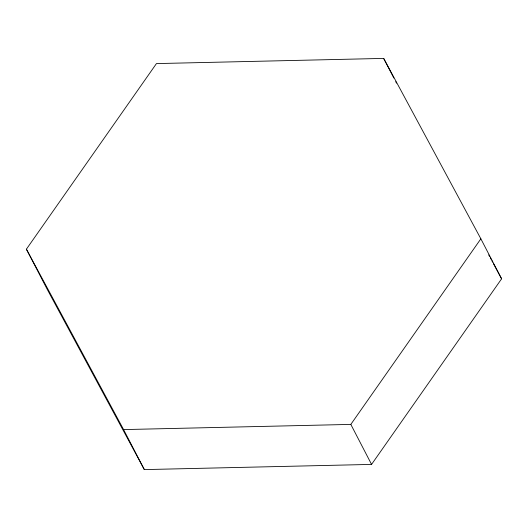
<?xml version="1.0" encoding="UTF-8"?>
<svg xmlns="http://www.w3.org/2000/svg" width="528" height="528" viewBox="0 0 528 528"><rect width="100%" height="100%" fill="white"/><g stroke="black" fill="none" stroke-linecap="round" stroke-linejoin="round"><path stroke-width="0.79" d="M26.4 249.183L156.44 63.591L383.671 58.403L480.863 238.814L501.6 278.817L371.56 464.409L144.329 469.597L47.137 289.186L26.4 249.183L123.592 429.587L144.329 469.597M123.592 429.587L350.823 424.406L480.863 238.814M488.717 254.912L489.502 256.357M490.281 257.809L491.06 259.261M491.839 260.707L492.624 262.159M493.403 263.604L501.6 278.817M383.671 58.403L393.848 78.045M395.736 81.682L396.488 83.14M350.823 424.406L371.56 464.409"/></g></svg>
